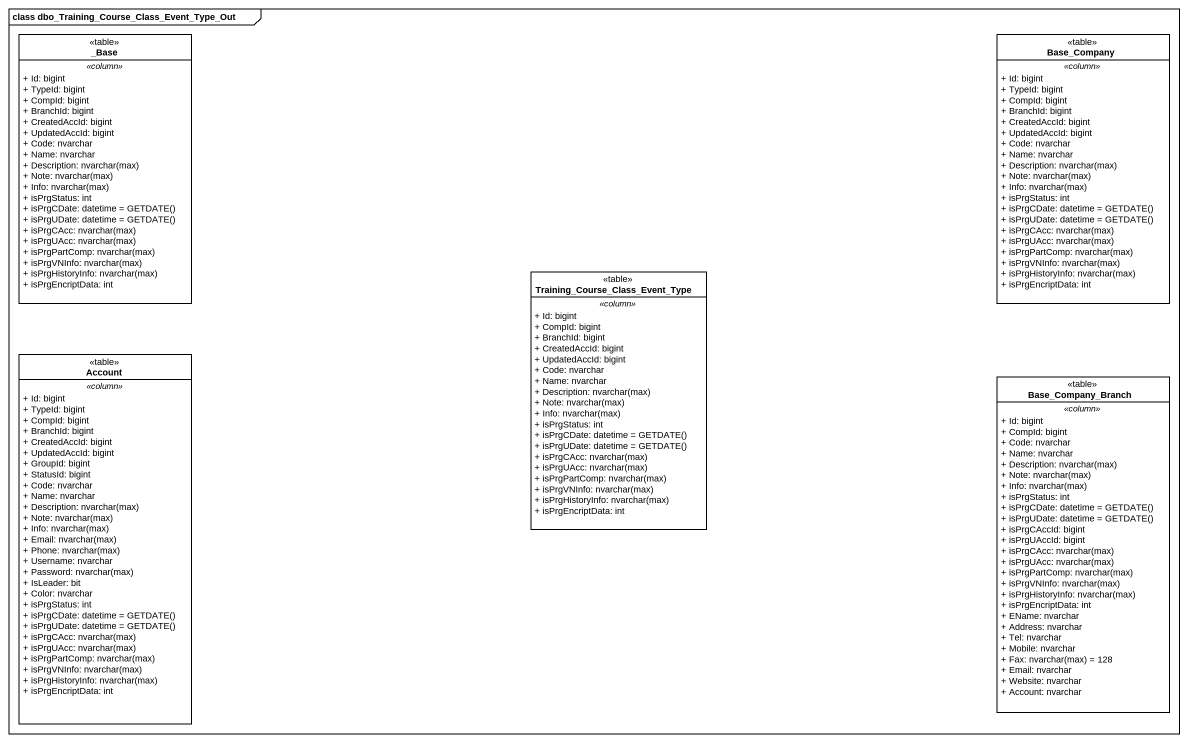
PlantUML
@startuml
mainframe class dbo_Training_Course_Class_Event_Type_Out
hide circle
hide empty members
skinparam classAttributeIconSize 0
class "_Base" as Base <<table>> {
  .. <<column>> ..
  + Id: bigint
  + TypeId: bigint
  + CompId: bigint
  + BranchId: bigint
  + CreatedAccId: bigint
  + UpdatedAccId: bigint
  + Code: nvarchar
  + Name: nvarchar
  {field} + Description: nvarchar(max)
  {field} + Note: nvarchar(max)
  {field} + Info: nvarchar(max)
  + isPrgStatus: int
  {field} + isPrgCDate: datetime = GETDATE()
  {field} + isPrgUDate: datetime = GETDATE()
  {field} + isPrgCAcc: nvarchar(max)
  {field} + isPrgUAcc: nvarchar(max)
  {field} + isPrgPartComp: nvarchar(max)
  {field} + isPrgVNInfo: nvarchar(max)
  {field} + isPrgHistoryInfo: nvarchar(max)
  + isPrgEncriptData: int
}
class Base_Company <<table>> {
  .. <<column>> ..
  + Id: bigint
  + TypeId: bigint
  + CompId: bigint
  + BranchId: bigint
  + CreatedAccId: bigint
  + UpdatedAccId: bigint
  + Code: nvarchar
  + Name: nvarchar
  {field} + Description: nvarchar(max)
  {field} + Note: nvarchar(max)
  {field} + Info: nvarchar(max)
  + isPrgStatus: int
  {field} + isPrgCDate: datetime = GETDATE()
  {field} + isPrgUDate: datetime = GETDATE()
  {field} + isPrgCAcc: nvarchar(max)
  {field} + isPrgUAcc: nvarchar(max)
  {field} + isPrgPartComp: nvarchar(max)
  {field} + isPrgVNInfo: nvarchar(max)
  {field} + isPrgHistoryInfo: nvarchar(max)
  + isPrgEncriptData: int
}
class "Training_Course_Class_Event_Type" as Training_Course_Class_Event <<table>> {
  .. <<column>> ..
  + Id: bigint
  + CompId: bigint
  + BranchId: bigint
  + CreatedAccId: bigint
  + UpdatedAccId: bigint
  + Code: nvarchar
  + Name: nvarchar
  {field} + Description: nvarchar(max)
  {field} + Note: nvarchar(max)
  {field} + Info: nvarchar(max)
  + isPrgStatus: int
  {field} + isPrgCDate: datetime = GETDATE()
  {field} + isPrgUDate: datetime = GETDATE()
  {field} + isPrgCAcc: nvarchar(max)
  {field} + isPrgUAcc: nvarchar(max)
  {field} + isPrgPartComp: nvarchar(max)
  {field} + isPrgVNInfo: nvarchar(max)
  {field} + isPrgHistoryInfo: nvarchar(max)
  + isPrgEncriptData: int
}
class Account <<table>> {
  .. <<column>> ..
  + Id: bigint
  + TypeId: bigint
  + CompId: bigint
  + BranchId: bigint
  + CreatedAccId: bigint
  + UpdatedAccId: bigint
  + GroupId: bigint
  + StatusId: bigint
  + Code: nvarchar
  + Name: nvarchar
  {field} + Description: nvarchar(max)
  {field} + Note: nvarchar(max)
  {field} + Info: nvarchar(max)
  {field} + Email: nvarchar(max)
  {field} + Phone: nvarchar(max)
  + Username: nvarchar
  {field} + Password: nvarchar(max)
  + IsLeader: bit
  + Color: nvarchar
  + isPrgStatus: int
  {field} + isPrgCDate: datetime = GETDATE()
  {field} + isPrgUDate: datetime = GETDATE()
  {field} + isPrgCAcc: nvarchar(max)
  {field} + isPrgUAcc: nvarchar(max)
  {field} + isPrgPartComp: nvarchar(max)
  {field} + isPrgVNInfo: nvarchar(max)
  {field} + isPrgHistoryInfo: nvarchar(max)
  + isPrgEncriptData: int
}
class Base_Company_Branch <<table>> {
  .. <<column>> ..
  + Id: bigint
  + CompId: bigint
  + Code: nvarchar
  + Name: nvarchar
  {field} + Description: nvarchar(max)
  {field} + Note: nvarchar(max)
  {field} + Info: nvarchar(max)
  + isPrgStatus: int
  {field} + isPrgCDate: datetime = GETDATE()
  {field} + isPrgUDate: datetime = GETDATE()
  + isPrgCAccId: bigint
  + isPrgUAccId: bigint
  {field} + isPrgCAcc: nvarchar(max)
  {field} + isPrgUAcc: nvarchar(max)
  {field} + isPrgPartComp: nvarchar(max)
  {field} + isPrgVNInfo: nvarchar(max)
  {field} + isPrgHistoryInfo: nvarchar(max)
  + isPrgEncriptData: int
  + EName: nvarchar
  + Address: nvarchar
  + Tel: nvarchar
  + Mobile: nvarchar
  {field} + Fax: nvarchar(max) = 128
  + Email: nvarchar
  + Website: nvarchar
  + Account: nvarchar
}
@enduml
